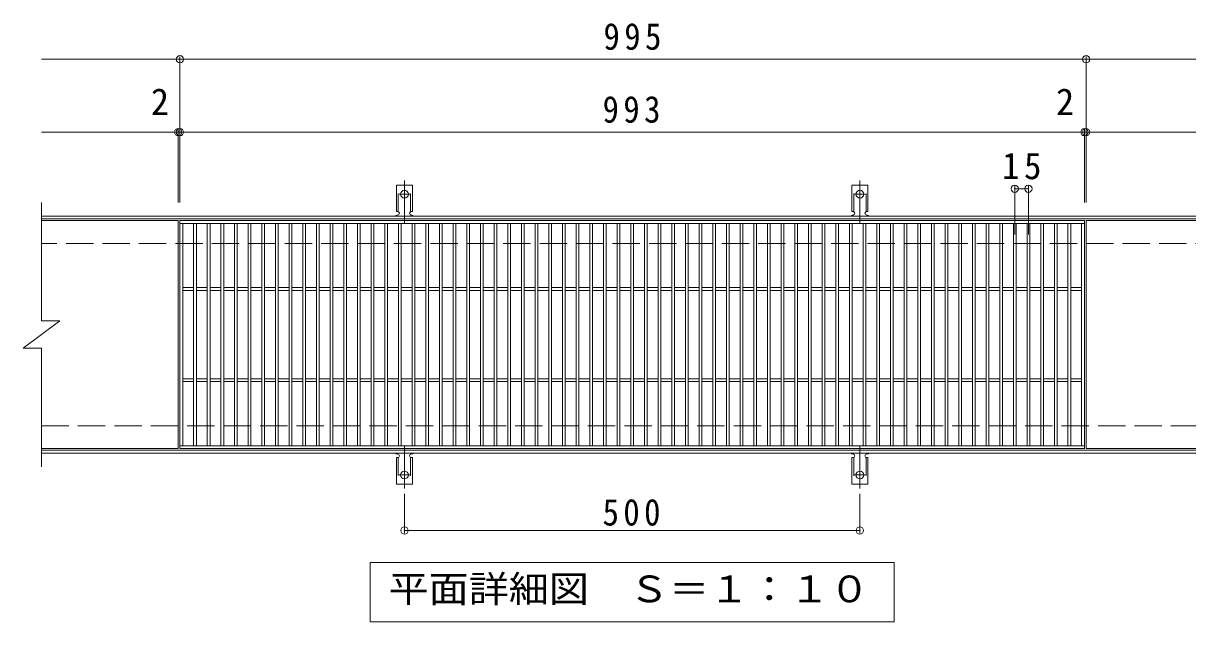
# Model space of a CAD drawing. Units: millimetres at full size, sheet at 1:10. Extents: x -1636 to 1561, y -1368 to 1027.
# Drawn here: x -787 to 492, y 370 to 1027 of the extents above; entities that cross this region are included whole.
import ezdxf
from ezdxf.enums import TextEntityAlignment as Align

# ---------------------------------------------------------------- set-up
doc = ezdxf.new("R2010")
doc.units = ezdxf.units.MM
doc.header["$LTSCALE"] = 10
doc.header["$PDMODE"] = 32
doc.header["$PDSIZE"] = 8
for name, pattern in [('CHAIN2', [12, 9, -1, 1, -1]), ('DASHED2', [3, 2, -1]), ('DASHED3', [4, 3, -1])]:
    doc.linetypes.add(name, pattern=pattern)
for name, color, linetype, lineweight in [('C-1', 2, 'Continuous', 9), ('C-2', 3, 'Continuous', 9), ('C-4', 7, 'Continuous', 9), ('C-5', 7, 'Continuous', 9), ('C-A', 3, 'Continuous', 9)]:
    doc.layers.add(name, color=color, linetype=linetype, lineweight=lineweight)
doc.styles.add('ＭＳ ゴシック', font='')
doc.styles.get('ＭＳ ゴシック').set_extended_font_data('MS Gothic')

msp = doc.modelspace()

# ---------------------------------------------------------------- linework, layer by layer
at = {"layer": 'C-1'}
for p, q in [((530.12, 815.3), (-766.88, 815.3)), ((530.12, 812.3), (-766.88, 812.3)), ((-766.88, 558.3), (530.12, 558.3)), ((-766.88, 555.3), (530.12, 555.3))]:
    msp.add_line(p, q, dxfattribs=at)
at = {"layer": 'C-1', "linetype": 'DASHED3'}
for p, q in [((530.12, 785.3), (-766.88, 785.3)), ((-766.88, 585.3), (530.12, 585.3))]:
    msp.add_line(p, q, dxfattribs=at)
at = {"layer": 'C-2'}
for p, q in [((-616.88, 810.3), (-766.88, 810.3)), ((-616.88, 810.3), (-616.88, 560.3)), ((378.12, 810.3), (-614.88, 810.3)), ((-614.88, 810.3), (-614.88, 560.3)), ((378.12, 807.3), (-614.88, 807.3)), ((-611.88, 807.3), (-611.88, 563.3)), ((-599.88, 807.3), (-599.88, 563.3)), ((-596.88, 807.3), (-596.88, 563.3)), ((-584.88, 807.3), (-584.88, 563.3)), ((-581.88, 807.3), (-581.88, 563.3)), ((-569.88, 807.3), (-569.88, 563.3)), ((-566.88, 807.3), (-566.88, 563.3)), ((-554.88, 807.3), (-554.88, 563.3)), ((-551.88, 807.3), (-551.88, 563.3)), ((-539.88, 807.3), (-539.88, 563.3)), ((-536.88, 807.3), (-536.88, 563.3)), ((-524.88, 807.3), (-524.88, 563.3)), ((-521.88, 807.3), (-521.88, 563.3)), ((-509.88, 807.3), (-509.88, 563.3)), ((-506.88, 807.3), (-506.88, 563.3)), ((-494.88, 807.3), (-494.88, 563.3)), ((-491.88, 807.3), (-491.88, 563.3)), ((-479.88, 807.3), (-479.88, 563.3)), ((-476.88, 807.3), (-476.88, 563.3)), ((-464.88, 807.3), (-464.88, 563.3)), ((-461.88, 807.3), (-461.88, 563.3)), ((-449.88, 807.3), (-449.88, 563.3)), ((-446.88, 807.3), (-446.88, 563.3)), ((-434.88, 807.3), (-434.88, 563.3)), ((-431.88, 807.3), (-431.88, 563.3)), ((-419.88, 807.3), (-419.88, 563.3)), ((-416.88, 807.3), (-416.88, 563.3)), ((-404.88, 807.3), (-404.88, 563.3)), ((-401.88, 807.3), (-401.88, 563.3)), ((-389.88, 807.3), (-389.88, 563.3)), ((-386.88, 807.3), (-386.88, 563.3)), ((-374.88, 807.3), (-374.88, 563.3)), ((-371.88, 807.3), (-371.88, 563.3)), ((-359.88, 807.3), (-359.88, 563.3)), ((-356.88, 807.3), (-356.88, 563.3)), ((-344.88, 807.3), (-344.88, 563.3)), ((-341.88, 807.3), (-341.88, 563.3)), ((-329.88, 807.3), (-329.88, 563.3)), ((-326.88, 807.3), (-326.88, 563.3)), ((-314.88, 807.3), (-314.88, 563.3)), ((-311.88, 807.3), (-311.88, 563.3)), ((-299.88, 807.3), (-299.88, 563.3)), ((-296.88, 807.3), (-296.88, 563.3)), ((-284.88, 807.3), (-284.88, 563.3)), ((-281.88, 807.3), (-281.88, 563.3)), ((-269.88, 807.3), (-269.88, 563.3)), ((-266.88, 807.3), (-266.88, 563.3)), ((-254.88, 807.3), (-254.88, 563.3)), ((-251.88, 807.3), (-251.88, 563.3)), ((-239.88, 807.3), (-239.88, 563.3)), ((-236.88, 807.3), (-236.88, 563.3)), ((-224.88, 807.3), (-224.88, 563.3)), ((-221.88, 807.3), (-221.88, 563.3)), ((-209.88, 807.3), (-209.88, 563.3)), ((-206.88, 807.3), (-206.88, 563.3)), ((-194.88, 807.3), (-194.88, 563.3)), ((-191.88, 807.3), (-191.88, 563.3)), ((-179.88, 807.3), (-179.88, 563.3)), ((-176.88, 807.3), (-176.88, 563.3)), ((-164.88, 807.3), (-164.88, 563.3)), ((-161.88, 807.3), (-161.88, 563.3)), ((-149.88, 807.3), (-149.88, 563.3)), ((-146.88, 807.3), (-146.88, 563.3)), ((-134.88, 807.3), (-134.88, 563.3)), ((-131.88, 807.3), (-131.88, 563.3)), ((-119.88, 807.3), (-119.88, 563.3)), ((-116.88, 807.3), (-116.88, 563.3)), ((-104.88, 807.3), (-104.88, 563.3)), ((-101.88, 807.3), (-101.88, 563.3)), ((-89.88, 807.3), (-89.88, 563.3)), ((-86.88, 807.3), (-86.88, 563.3)), ((-74.88, 807.3), (-74.88, 563.3)), ((-71.88, 807.3), (-71.88, 563.3)), ((-59.88, 807.3), (-59.88, 563.3)), ((-56.88, 807.3), (-56.88, 563.3)), ((-44.88, 807.3), (-44.88, 563.3)), ((-41.88, 807.3), (-41.88, 563.3)), ((-29.88, 807.3), (-29.88, 563.3)), ((-26.88, 807.3), (-26.88, 563.3)), ((-14.88, 807.3), (-14.88, 563.3)), ((-11.88, 807.3), (-11.88, 563.3)), ((0.12, 807.3), (0.12, 563.3)), ((3.12, 807.3), (3.12, 563.3)), ((15.12, 807.3), (15.12, 563.3)), ((18.12, 807.3), (18.12, 563.3)), ((30.12, 807.3), (30.12, 563.3)), ((33.12, 807.3), (33.12, 563.3)), ((45.12, 807.3), (45.12, 563.3)), ((48.12, 807.3), (48.12, 563.3)), ((60.12, 807.3), (60.12, 563.3)), ((63.12, 807.3), (63.12, 563.3)), ((75.12, 807.3), (75.12, 563.3)), ((78.12, 807.3), (78.12, 563.3)), ((90.12, 807.3), (90.12, 563.3)), ((93.12, 807.3), (93.12, 563.3)), ((105.12, 807.3), (105.12, 563.3)), ((108.12, 807.3), (108.12, 563.3)), ((120.12, 807.3), (120.12, 563.3)), ((123.12, 807.3), (123.12, 563.3)), ((135.12, 807.3), (135.12, 563.3)), ((138.12, 807.3), (138.12, 563.3)), ((150.12, 807.3), (150.12, 563.3)), ((153.12, 807.3), (153.12, 563.3)), ((165.12, 807.3), (165.12, 563.3)), ((168.12, 807.3), (168.12, 563.3)), ((180.12, 807.3), (180.12, 563.3)), ((183.12, 807.3), (183.12, 563.3)), ((195.12, 807.3), (195.12, 563.3)), ((198.12, 807.3), (198.12, 563.3)), ((210.12, 807.3), (210.12, 563.3)), ((213.12, 807.3), (213.12, 563.3)), ((225.12, 807.3), (225.12, 563.3)), ((228.12, 807.3), (228.12, 563.3)), ((240.12, 807.3), (240.12, 563.3)), ((243.12, 807.3), (243.12, 563.3)), ((255.12, 807.3), (255.12, 563.3)), ((258.12, 807.3), (258.12, 563.3)), ((270.12, 807.3), (270.12, 563.3)), ((273.12, 807.3), (273.12, 563.3)), ((285.12, 807.3), (285.12, 563.3)), ((288.12, 807.3), (288.12, 563.3)), ((300.12, 807.3), (300.12, 563.3)), ((303.12, 807.3), (303.12, 563.3)), ((315.12, 807.3), (315.12, 563.3)), ((318.12, 807.3), (318.12, 563.3)), ((330.12, 807.3), (330.12, 563.3)), ((333.12, 807.3), (333.12, 563.3)), ((345.12, 807.3), (345.12, 563.3)), ((348.12, 807.3), (348.12, 563.3)), ((360.12, 807.3), (360.12, 563.3)), ((363.12, 807.3), (363.12, 563.3)), ((375.12, 563.3), (375.12, 807.3)), ((378.12, 560.3), (378.12, 810.3)), ((380.12, 810.3), (530.12, 810.3)), ((380.12, 560.3), (380.12, 810.3)), ((-599.88, 736.8), (-611.88, 736.8)), ((-599.88, 733.8), (-611.88, 733.8)), ((-584.88, 736.8), (-596.88, 736.8)), ((-584.88, 733.8), (-596.88, 733.8)), ((-569.88, 736.8), (-581.88, 736.8)), ((-569.88, 733.8), (-581.88, 733.8)), ((-554.88, 736.8), (-566.88, 736.8)), ((-554.88, 733.8), (-566.88, 733.8)), ((-539.88, 736.8), (-551.88, 736.8)), ((-539.88, 733.8), (-551.88, 733.8)), ((-524.88, 736.8), (-536.88, 736.8)), ((-524.88, 733.8), (-536.88, 733.8)), ((-509.88, 736.8), (-521.88, 736.8)), ((-509.88, 733.8), (-521.88, 733.8)), ((-494.88, 736.8), (-506.88, 736.8)), ((-494.88, 733.8), (-506.88, 733.8)), ((-479.88, 736.8), (-491.88, 736.8)), ((-479.88, 733.8), (-491.88, 733.8)), ((-464.88, 736.8), (-476.88, 736.8)), ((-464.88, 733.8), (-476.88, 733.8)), ((-449.88, 736.8), (-461.88, 736.8)), ((-449.88, 733.8), (-461.88, 733.8)), ((-434.88, 736.8), (-446.88, 736.8)), ((-434.88, 733.8), (-446.88, 733.8)), ((-419.88, 736.8), (-431.88, 736.8)), ((-419.88, 733.8), (-431.88, 733.8)), ((-404.88, 736.8), (-416.88, 736.8)), ((-404.88, 733.8), (-416.88, 733.8)), ((-389.88, 736.8), (-401.88, 736.8)), ((-389.88, 733.8), (-401.88, 733.8)), ((-374.88, 736.8), (-386.88, 736.8)), ((-374.88, 733.8), (-386.88, 733.8)), ((-359.88, 736.8), (-371.88, 736.8)), ((-359.88, 733.8), (-371.88, 733.8)), ((-344.88, 736.8), (-356.88, 736.8)), ((-344.88, 733.8), (-356.88, 733.8)), ((-329.88, 736.8), (-341.88, 736.8)), ((-329.88, 733.8), (-341.88, 733.8)), ((-314.88, 736.8), (-326.88, 736.8)), ((-314.88, 733.8), (-326.88, 733.8)), ((-299.88, 736.8), (-311.88, 736.8)), ((-299.88, 733.8), (-311.88, 733.8)), ((-284.88, 736.8), (-296.88, 736.8)), ((-284.88, 733.8), (-296.88, 733.8)), ((-269.88, 736.8), (-281.88, 736.8)), ((-269.88, 733.8), (-281.88, 733.8)), ((-254.88, 736.8), (-266.88, 736.8)), ((-254.88, 733.8), (-266.88, 733.8)), ((-239.88, 736.8), (-251.88, 736.8)), ((-239.88, 733.8), (-251.88, 733.8)), ((-224.88, 736.8), (-236.88, 736.8)), ((-224.88, 733.8), (-236.88, 733.8)), ((-209.88, 736.8), (-221.88, 736.8)), ((-209.88, 733.8), (-221.88, 733.8)), ((-194.88, 736.8), (-206.88, 736.8)), ((-194.88, 733.8), (-206.88, 733.8)), ((-179.88, 736.8), (-191.88, 736.8)), ((-179.88, 733.8), (-191.88, 733.8)), ((-164.88, 736.8), (-176.88, 736.8)), ((-164.88, 733.8), (-176.88, 733.8)), ((-149.88, 736.8), (-161.88, 736.8)), ((-149.88, 733.8), (-161.88, 733.8)), ((-134.88, 736.8), (-146.88, 736.8)), ((-134.88, 733.8), (-146.88, 733.8)), ((-119.88, 736.8), (-131.88, 736.8)), ((-119.88, 733.8), (-131.88, 733.8)), ((-104.88, 736.8), (-116.88, 736.8)), ((-104.88, 733.8), (-116.88, 733.8)), ((-89.88, 736.8), (-101.88, 736.8)), ((-89.88, 733.8), (-101.88, 733.8)), ((-74.88, 736.8), (-86.88, 736.8)), ((-74.88, 733.8), (-86.88, 733.8)), ((-59.88, 736.8), (-71.88, 736.8)), ((-59.88, 733.8), (-71.88, 733.8)), ((-44.88, 736.8), (-56.88, 736.8)), ((-44.88, 733.8), (-56.88, 733.8)), ((-29.88, 736.8), (-41.88, 736.8)), ((-29.88, 733.8), (-41.88, 733.8)), ((-14.88, 736.8), (-26.88, 736.8)), ((-14.88, 733.8), (-26.88, 733.8)), ((0.12, 736.8), (-11.88, 736.8)), ((0.12, 733.8), (-11.88, 733.8)), ((15.12, 736.8), (3.12, 736.8)), ((15.12, 733.8), (3.12, 733.8)), ((30.12, 736.8), (18.12, 736.8)), ((30.12, 733.8), (18.12, 733.8)), ((45.12, 736.8), (33.12, 736.8)), ((45.12, 733.8), (33.12, 733.8)), ((60.12, 736.8), (48.12, 736.8)), ((60.12, 733.8), (48.12, 733.8)), ((75.12, 736.8), (63.12, 736.8)), ((75.12, 733.8), (63.12, 733.8)), ((90.12, 736.8), (78.12, 736.8)), ((90.12, 733.8), (78.12, 733.8)), ((105.12, 736.8), (93.12, 736.8)), ((105.12, 733.8), (93.12, 733.8)), ((120.12, 736.8), (108.12, 736.8)), ((120.12, 733.8), (108.12, 733.8)), ((135.12, 736.8), (123.12, 736.8)), ((135.12, 733.8), (123.12, 733.8)), ((150.12, 736.8), (138.12, 736.8)), ((150.12, 733.8), (138.12, 733.8)), ((165.12, 736.8), (153.12, 736.8)), ((165.12, 733.8), (153.12, 733.8)), ((180.12, 736.8), (168.12, 736.8)), ((180.12, 733.8), (168.12, 733.8)), ((195.12, 736.8), (183.12, 736.8)), ((195.12, 733.8), (183.12, 733.8)), ((210.12, 736.8), (198.12, 736.8)), ((210.12, 733.8), (198.12, 733.8)), ((225.12, 736.8), (213.12, 736.8)), ((225.12, 733.8), (213.12, 733.8)), ((240.12, 736.8), (228.12, 736.8)), ((240.12, 733.8), (228.12, 733.8)), ((255.12, 736.8), (243.12, 736.8)), ((255.12, 733.8), (243.12, 733.8)), ((270.12, 736.8), (258.12, 736.8)), ((270.12, 733.8), (258.12, 733.8)), ((285.12, 736.8), (273.12, 736.8)), ((285.12, 733.8), (273.12, 733.8)), ((300.12, 736.8), (288.12, 736.8)), ((300.12, 733.8), (288.12, 733.8)), ((315.12, 736.8), (303.12, 736.8)), ((315.12, 733.8), (303.12, 733.8)), ((330.12, 736.8), (318.12, 736.8)), ((330.12, 733.8), (318.12, 733.8)), ((345.12, 736.8), (333.12, 736.8)), ((345.12, 733.8), (333.12, 733.8)), ((360.12, 736.8), (348.12, 736.8)), ((360.12, 733.8), (348.12, 733.8)), ((375.12, 736.8), (363.12, 736.8)), ((375.12, 733.8), (363.12, 733.8)), ((-786.88, 670.3), (-746.88, 700.3)), ((-786.88, 670.3), (-766.88, 670.3)), ((-766.88, 670.3), (-766.88, 540.3)), ((-599.88, 636.8), (-611.88, 636.8)), ((-599.88, 633.8), (-611.88, 633.8)), ((-584.88, 636.8), (-596.88, 636.8)), ((-584.88, 633.8), (-596.88, 633.8)), ((-569.88, 636.8), (-581.88, 636.8)), ((-569.88, 633.8), (-581.88, 633.8)), ((-554.88, 636.8), (-566.88, 636.8)), ((-554.88, 633.8), (-566.88, 633.8)), ((-539.88, 636.8), (-551.88, 636.8)), ((-539.88, 633.8), (-551.88, 633.8)), ((-524.88, 636.8), (-536.88, 636.8)), ((-524.88, 633.8), (-536.88, 633.8)), ((-509.88, 636.8), (-521.88, 636.8)), ((-509.88, 633.8), (-521.88, 633.8)), ((-494.88, 636.8), (-506.88, 636.8)), ((-494.88, 633.8), (-506.88, 633.8)), ((-479.88, 636.8), (-491.88, 636.8)), ((-479.88, 633.8), (-491.88, 633.8)), ((-464.88, 636.8), (-476.88, 636.8)), ((-464.88, 633.8), (-476.88, 633.8)), ((-449.88, 636.8), (-461.88, 636.8)), ((-449.88, 633.8), (-461.88, 633.8)), ((-434.88, 636.8), (-446.88, 636.8)), ((-434.88, 633.8), (-446.88, 633.8)), ((-419.88, 636.8), (-431.88, 636.8)), ((-419.88, 633.8), (-431.88, 633.8)), ((-404.88, 636.8), (-416.88, 636.8)), ((-404.88, 633.8), (-416.88, 633.8)), ((-389.88, 636.8), (-401.88, 636.8)), ((-389.88, 633.8), (-401.88, 633.8)), ((-374.88, 636.8), (-386.88, 636.8)), ((-374.88, 633.8), (-386.88, 633.8)), ((-359.88, 636.8), (-371.88, 636.8)), ((-359.88, 633.8), (-371.88, 633.8)), ((-344.88, 636.8), (-356.88, 636.8)), ((-344.88, 633.8), (-356.88, 633.8)), ((-329.88, 636.8), (-341.88, 636.8)), ((-329.88, 633.8), (-341.88, 633.8)), ((-314.88, 636.8), (-326.88, 636.8)), ((-314.88, 633.8), (-326.88, 633.8)), ((-299.88, 636.8), (-311.88, 636.8)), ((-299.88, 633.8), (-311.88, 633.8)), ((-284.88, 636.8), (-296.88, 636.8)), ((-284.88, 633.8), (-296.88, 633.8)), ((-269.88, 636.8), (-281.88, 636.8)), ((-269.88, 633.8), (-281.88, 633.8)), ((-254.88, 636.8), (-266.88, 636.8)), ((-254.88, 633.8), (-266.88, 633.8)), ((-239.88, 636.8), (-251.88, 636.8)), ((-239.88, 633.8), (-251.88, 633.8)), ((-224.88, 636.8), (-236.88, 636.8)), ((-224.88, 633.8), (-236.88, 633.8)), ((-209.88, 636.8), (-221.88, 636.8)), ((-209.88, 633.8), (-221.88, 633.8)), ((-194.88, 636.8), (-206.88, 636.8)), ((-194.88, 633.8), (-206.88, 633.8)), ((-179.88, 636.8), (-191.88, 636.8)), ((-179.88, 633.8), (-191.88, 633.8)), ((-164.88, 636.8), (-176.88, 636.8)), ((-164.88, 633.8), (-176.88, 633.8)), ((-149.88, 636.8), (-161.88, 636.8)), ((-149.88, 633.8), (-161.88, 633.8)), ((-134.88, 636.8), (-146.88, 636.8)), ((-134.88, 633.8), (-146.88, 633.8)), ((-119.88, 636.8), (-131.88, 636.8)), ((-119.88, 633.8), (-131.88, 633.8)), ((-104.88, 636.8), (-116.88, 636.8)), ((-104.88, 633.8), (-116.88, 633.8)), ((-89.88, 636.8), (-101.88, 636.8)), ((-89.88, 633.8), (-101.88, 633.8)), ((-74.88, 636.8), (-86.88, 636.8)), ((-74.88, 633.8), (-86.88, 633.8)), ((-59.88, 636.8), (-71.88, 636.8)), ((-59.88, 633.8), (-71.88, 633.8)), ((-44.88, 636.8), (-56.88, 636.8)), ((-44.88, 633.8), (-56.88, 633.8)), ((-29.88, 636.8), (-41.88, 636.8)), ((-29.88, 633.8), (-41.88, 633.8)), ((-14.88, 636.8), (-26.88, 636.8)), ((-14.88, 633.8), (-26.88, 633.8)), ((0.12, 636.8), (-11.88, 636.8)), ((0.12, 633.8), (-11.88, 633.8)), ((15.12, 636.8), (3.12, 636.8)), ((15.12, 633.8), (3.12, 633.8)), ((30.12, 636.8), (18.12, 636.8)), ((30.12, 633.8), (18.12, 633.8)), ((45.12, 636.8), (33.12, 636.8)), ((45.12, 633.8), (33.12, 633.8)), ((60.12, 636.8), (48.12, 636.8)), ((60.12, 633.8), (48.12, 633.8)), ((75.12, 636.8), (63.12, 636.8)), ((75.12, 633.8), (63.12, 633.8)), ((90.12, 636.8), (78.12, 636.8)), ((90.12, 633.8), (78.12, 633.8)), ((105.12, 636.8), (93.12, 636.8)), ((105.12, 633.8), (93.12, 633.8)), ((120.12, 636.8), (108.12, 636.8)), ((120.12, 633.8), (108.12, 633.8)), ((135.12, 636.8), (123.12, 636.8)), ((135.12, 633.8), (123.12, 633.8)), ((150.12, 636.8), (138.12, 636.8)), ((150.12, 633.8), (138.12, 633.8)), ((165.12, 636.8), (153.12, 636.8)), ((165.12, 633.8), (153.12, 633.8)), ((180.12, 636.8), (168.12, 636.8)), ((180.12, 633.8), (168.12, 633.8)), ((195.12, 636.8), (183.12, 636.8)), ((195.12, 633.8), (183.12, 633.8)), ((210.12, 636.8), (198.12, 636.8)), ((210.12, 633.8), (198.12, 633.8)), ((225.12, 636.8), (213.12, 636.8)), ((225.12, 633.8), (213.12, 633.8)), ((240.12, 636.8), (228.12, 636.8)), ((240.12, 633.8), (228.12, 633.8)), ((255.12, 636.8), (243.12, 636.8)), ((255.12, 633.8), (243.12, 633.8)), ((270.12, 636.8), (258.12, 636.8)), ((270.12, 633.8), (258.12, 633.8)), ((285.12, 636.8), (273.12, 636.8)), ((285.12, 633.8), (273.12, 633.8)), ((300.12, 636.8), (288.12, 636.8)), ((300.12, 633.8), (288.12, 633.8)), ((315.12, 636.8), (303.12, 636.8)), ((315.12, 633.8), (303.12, 633.8)), ((330.12, 636.8), (318.12, 636.8)), ((330.12, 633.8), (318.12, 633.8)), ((345.12, 636.8), (333.12, 636.8)), ((345.12, 633.8), (333.12, 633.8)), ((360.12, 636.8), (348.12, 636.8)), ((360.12, 633.8), (348.12, 633.8)), ((375.12, 636.8), (363.12, 636.8)), ((375.12, 633.8), (363.12, 633.8)), ((-614.88, 563.3), (378.12, 563.3)), ((-766.88, 560.3), (-616.88, 560.3)), ((-614.88, 560.3), (378.12, 560.3)), ((380.12, 560.3), (530.12, 560.3))]:
    msp.add_line(p, q, dxfattribs=at)
msp.add_lwpolyline([(-766.88, 830.3), (-766.88, 700.3), (-746.88, 700.3)], dxfattribs=at)
at = {"layer": 'C-4'}
for p, q in [((-614.88, 987.3), (-766.88, 987.3)), ((-614.88, 990.3), (-614.88, 830.3)), ((-614.88, 987.3), (380.12, 987.3)), ((380.12, 990.3), (380.12, 830.3)), ((380.12, 987.3), (530.12, 987.3)), ((-616.88, 910.3), (-616.88, 830.3)), ((378.12, 910.3), (378.12, 830.3)), ((-616.88, 907.3), (-766.88, 907.3)), ((-616.88, 907.3), (-614.88, 907.3)), ((-614.88, 907.3), (378.12, 907.3)), ((378.12, 907.3), (380.12, 907.3)), ((380.12, 907.3), (530.12, 907.3)), ((301.62, 848.3), (301.62, 795.15)), ((301.62, 845.3), (316.62, 845.3)), ((316.62, 848.3), (316.62, 795.15)), ((-368.38, 510.58), (-368.38, 467.3)), ((131.62, 510.58), (131.62, 467.3)), ((-368.38, 470.3), (131.62, 470.3))]:
    msp.add_line(p, q, dxfattribs=at)
for p in [(-614.88, 987.3), (380.12, 987.3), (-616.88, 907.3), (-614.88, 907.3), (378.12, 907.3), (380.12, 907.3), (301.62, 845.3), (316.62, 845.3), (-368.38, 470.3), (131.62, 470.3)]:
    msp.add_point(p, dxfattribs=at)
at = {"layer": 'C-5'}
msp.add_lwpolyline([(-405.88, 370.3), (-405.88, 435.3), (169.12, 435.3), (169.12, 370.3)], close=True, dxfattribs=at)
at = {"layer": 'C-A'}
for p, q in [((-377.13, 820.3), (-377.13, 849.3)), ((-359.63, 849.3), (-377.13, 849.3)), ((-359.63, 820.3), (-359.63, 849.3)), ((122.87, 820.3), (122.87, 849.3)), ((140.37, 849.3), (122.87, 849.3)), ((140.37, 820.3), (140.37, 849.3)), ((-377.13, 820.3), (-375.88, 820.3)), ((-359.63, 820.3), (-360.88, 820.3)), ((122.87, 820.3), (124.12, 820.3)), ((140.37, 820.3), (139.12, 820.3)), ((-376.38, 816.3), (-375.88, 816.3)), ((-360.89, 816.3), (-360.37, 816.3)), ((123.62, 816.3), (124.12, 816.3)), ((139.11, 816.3), (139.63, 816.3)), ((-377.13, 550.3), (-375.88, 550.3)), ((-377.13, 550.3), (-377.13, 521.3)), ((-376.38, 554.3), (-375.88, 554.3)), ((-360.89, 554.3), (-360.37, 554.3)), ((-359.63, 550.3), (-360.88, 550.3)), ((-359.63, 550.3), (-359.63, 521.3)), ((122.87, 550.3), (124.12, 550.3)), ((122.87, 550.3), (122.87, 521.3)), ((123.62, 554.3), (124.12, 554.3)), ((139.11, 554.3), (139.63, 554.3)), ((140.37, 550.3), (139.12, 550.3)), ((140.37, 550.3), (140.37, 521.3)), ((-359.63, 521.3), (-377.13, 521.3)), ((140.37, 521.3), (122.87, 521.3))]:
    msp.add_line(p, q, dxfattribs=at)
at = {"layer": 'C-A', "linetype": 'DASHED2'}
for p, q in [((-375.13, 820.16), (-375.13, 849.3)), ((-361.63, 820.16), (-361.63, 849.3)), ((124.87, 820.16), (124.87, 849.3)), ((138.37, 820.16), (138.37, 849.3)), ((-375.13, 550.45), (-375.13, 521.3)), ((-361.63, 550.45), (-361.63, 521.3)), ((124.87, 550.45), (124.87, 521.3)), ((138.37, 550.45), (138.37, 521.3))]:
    msp.add_line(p, q, dxfattribs=at)
at = {"layer": 'C-A', "color": 7, "linetype": 'CHAIN2'}
for p, q in [((-368.38, 806.83), (-368.38, 854.24)), ((131.62, 806.83), (131.62, 854.24)), ((-374.16, 839.3), (-362.6, 839.3)), ((125.84, 839.3), (137.4, 839.3)), ((-368.38, 563.77), (-368.38, 516.37)), ((131.62, 563.77), (131.62, 516.37)), ((-374.16, 531.3), (-362.6, 531.3)), ((125.84, 531.3), (137.4, 531.3))]:
    msp.add_line(p, q, dxfattribs=at)
at = {"layer": 'C-A'}
for centre in [(-368.38, 839.3), (131.62, 839.3), (-368.38, 531.3), (131.62, 531.3)]:
    msp.add_circle(centre, 4.25, dxfattribs=at)
for centre, start, end in [((-375.88, 818.3), 270, 90), ((-360.88, 818.3), 90, 269.8667), ((124.12, 818.3), 270, 90), ((139.12, 818.3), 90, 269.8667), ((-376.38, 814.3), 90.27596, 150.00047), ((-360.38, 814.3), 29.99927, 89.75836), ((123.62, 814.3), 90.27596, 150.00047), ((139.62, 814.3), 29.99927, 89.75836), ((-376.38, 556.3), 209.99951, 269.72403), ((-375.88, 552.3), 270, 90), ((-360.88, 552.3), 90.13329, 270), ((-360.38, 556.3), 270.24162, 330.00072), ((123.62, 556.3), 209.99951, 269.72403), ((124.12, 552.3), 270, 90), ((139.12, 552.3), 90.13329, 270), ((139.62, 556.3), 270.24162, 330.00072)]:
    msp.add_arc(centre, 2, start, end, dxfattribs=at)

# ---------------------------------------------------------------- texts
at = {"layer": 'C-4', "color": 2, "style": 'ＭＳ ゴシック'}
for p in [(-646.81, 917.3), (346.93, 917.3)]:
    msp.add_text('2', height=29.33, dxfattribs=at).set_placement(p, align=Align.BOTTOM_LEFT)
at = {"layer": 'C-4', "color": 2, "char_height": 29.33, "attachment_point": 7, "style": 'ＭＳ ゴシック'}
for s, insert in [('\\T1.27;\\W0.9;995', (-149.88, 997.3)), ('\\T1.27;\\W0.9;993', (-150.88, 917.3)), ('\\T1.27;\\W0.95;15', (287.87, 855.3)), ('\\T1.27;\\W0.9;500', (-150.88, 475.3))]:
    msp.add_mtext(s, dxfattribs=dict(at, insert=insert))
at = {"layer": 'C-5', "color": 2, "style": 'ＭＳ ゴシック', "width": 1.1}
msp.add_text('平面詳細図\u3000Ｓ＝１：１０', height=29.33, dxfattribs=at).set_placement((-385.88, 382.8), align=Align.BOTTOM_LEFT)

doc.saveas('drawing.dxf')
